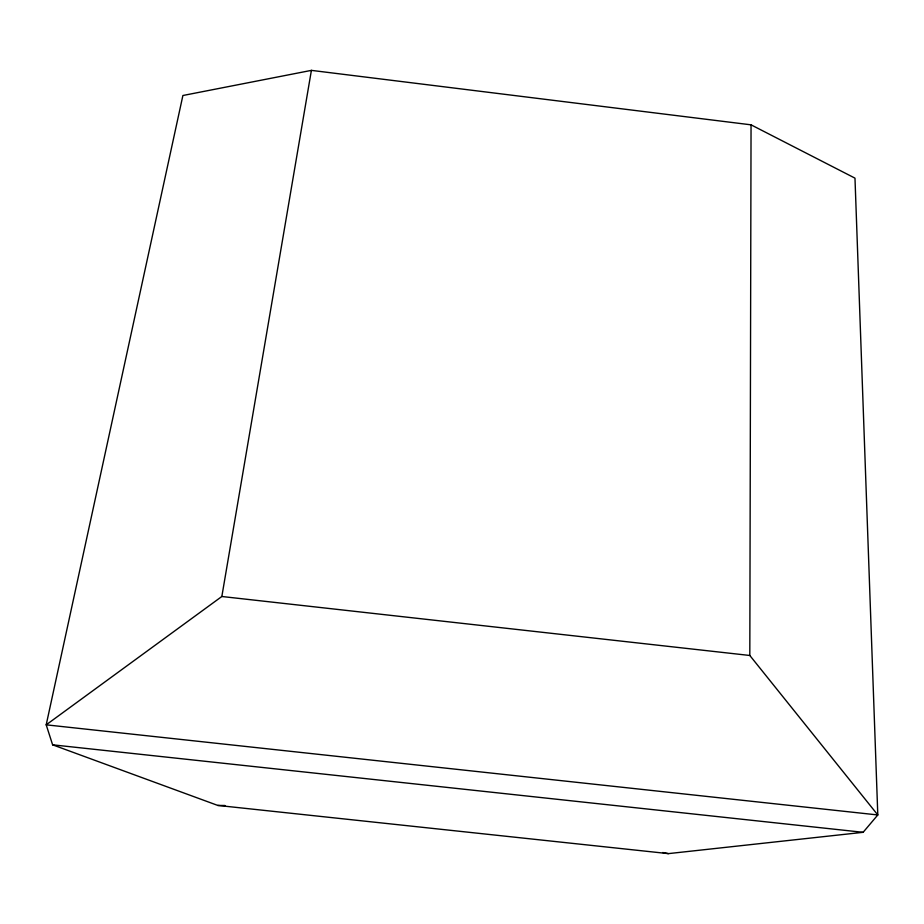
<?xml version="1.0" encoding="UTF-8"?>
<svg xmlns="http://www.w3.org/2000/svg" width="924" height="924" viewBox="0 0 924 924"><rect width="100%" height="100%" fill="white"/><g stroke="black" fill="none" stroke-linecap="round" stroke-linejoin="round"><path stroke-width="1.39" d="M749.814 655.474L221.841 596.5L46.2 724.832L877.8 814.956L749.814 655.474L751.05 124.832L311.4 70.374L182.894 95.507L46.2 724.832L52.622 744.825L217.798 805.428L668.387 853.626L863.12 832.316L877.8 814.956L854.977 178.147L751.05 124.832M221.841 596.5L311.4 70.374M217.798 805.428L224.971 805.509M52.622 744.825L863.12 832.316M662.739 852.517L668.387 853.626"/></g></svg>
